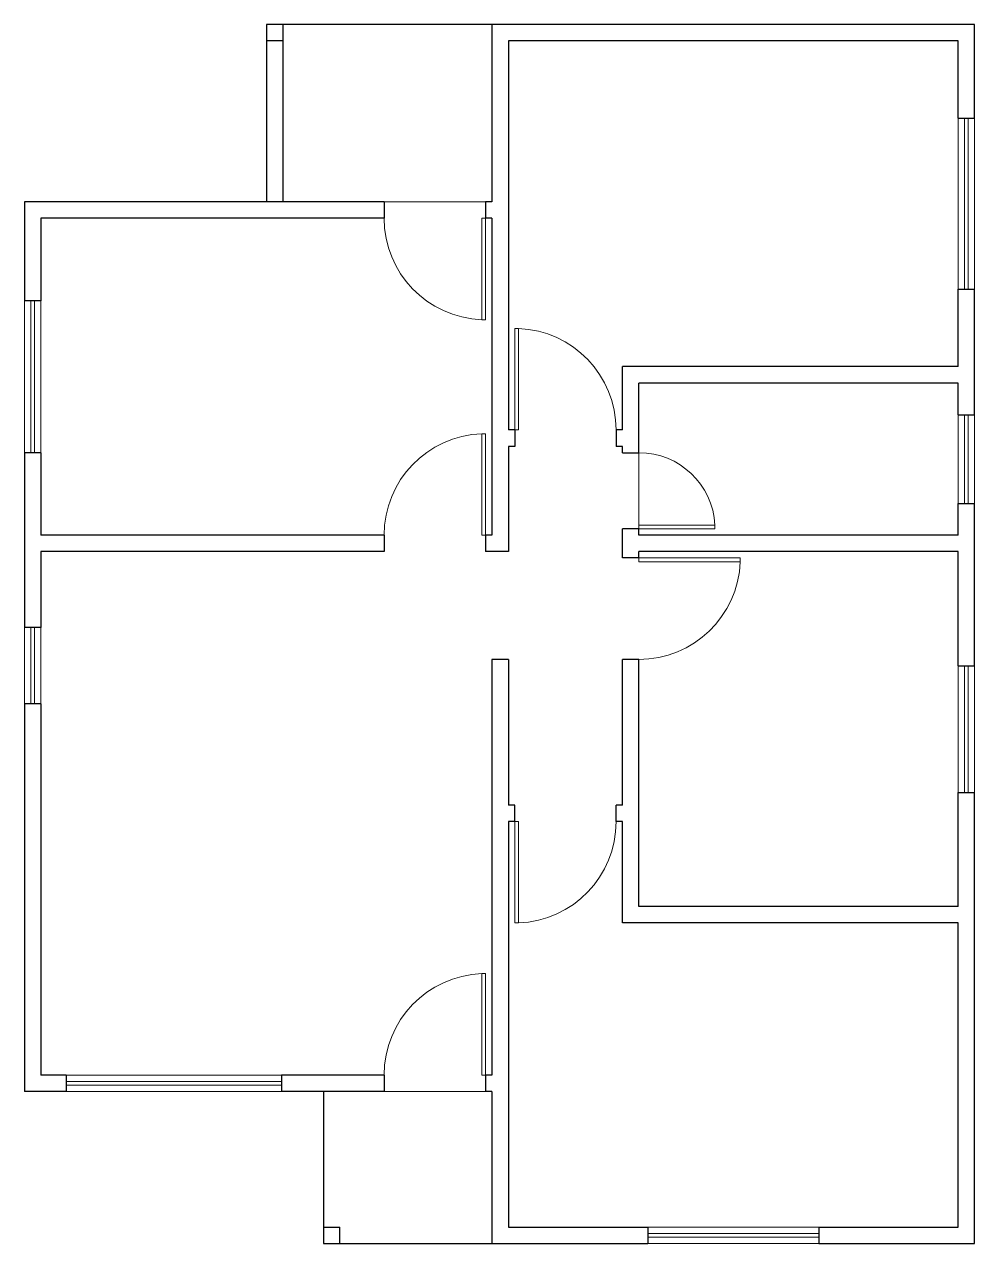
# Model space of a CAD drawing. Header units: centimetres. Extents: x -13202 to -12452, y 4339 to 5301.
import ezdxf

# ---------------------------------------------------------------- set-up
doc = ezdxf.new("R2010")
doc.units = ezdxf.units.CM
for name, color, linetype, lineweight in [('Janelas', 3, 'Continuous', 15), ('Paredes', 154, 'Continuous', 25), ('Piso', 253, 'Continuous', 9), ('Portas', 30, 'Continuous', 15)]:
    doc.layers.add(name, color=color, linetype=linetype, lineweight=lineweight)

# ---------------------------------------------------------------- blocks, each defined once
blk = doc.blocks.new('porta80')
blk.add_lwpolyline([(0, 0), (-3, 0), (-3, 80), (0, 80)], close=True)
blk.add_arc((0, 0), 80.06, 92.14759, 180)
blk = doc.blocks.new('porta60')
blk.add_lwpolyline([(0, 0), (60, 0), (60, 3), (0, 3)], close=True)
blk.add_arc((0, 0), 60.07, 2.86241, 90)
blk = doc.blocks.new('janela170')
for p, q in [((0, 13), (170, 13)), ((0, 8), (170, 8)), ((0, 5), (170, 5)), ((0, 0), (170, 0))]:
    blk.add_line(p, q)
blk = doc.blocks.new('janela135')
for p, q in [((0, 13), (135, 13)), ((0, 8), (135, 8)), ((0, 5), (135, 5)), ((0, 0), (135, 0))]:
    blk.add_line(p, q)
blk = doc.blocks.new('janela60')
for p, q in [((0, 60), (0, 0)), ((5, 60), (5, 0)), ((8, 60), (8, 0)), ((13, 60), (13, 0))]:
    blk.add_line(p, q)
blk = doc.blocks.new('janela120')
for p, q in [((-13, 120), (-13, 0)), ((-8, 120), (-8, 0)), ((-5, 120), (-5, 0)), ((0, 120), (0, 0))]:
    blk.add_line(p, q)
blk = doc.blocks.new('janela100')
for p, q in [((-13, 100), (-13, 0)), ((-8, 100), (-8, 0)), ((-5, 100), (-5, 0)), ((0, 100), (0, 0))]:
    blk.add_line(p, q)
blk = doc.blocks.new('janela70')
for p, q in [((-13, 70), (-13, 0)), ((-8, 70), (-8, 0)), ((-5, 70), (-5, 0)), ((0, 70), (0, 0))]:
    blk.add_line(p, q)

msp = doc.modelspace()

# ---------------------------------------------------------------- linework, layer by layer
at = {"layer": 'Paredes'}
for p, q in [((-12451.83, 5301.41), (-13010.83, 5301.41)), ((-13010.83, 5301.41), (-13010.83, 5161.41)), ((-12997.83, 5301.41), (-12997.83, 5161.41)), ((-12832.83, 5301.41), (-12832.83, 5161.41)), ((-12451.83, 5227.41), (-12451.83, 5301.41)), ((-12997.83, 5288.41), (-13010.83, 5288.41)), ((-12464.83, 5288.41), (-12819.83, 5288.41)), ((-12819.83, 5288.41), (-12819.83, 4981.41)), ((-12464.83, 5227.41), (-12464.83, 5288.41)), ((-12464.83, 5227.41), (-12451.83, 5227.41)), ((-13201.83, 5161.41), (-13201.83, 5083.41)), ((-12917.83, 5161.41), (-13201.83, 5161.41)), ((-12917.83, 5161.41), (-12917.83, 5148.41)), ((-12832.83, 5161.41), (-12837.83, 5161.41)), ((-12837.83, 5161.41), (-12837.83, 5148.41)), ((-13188.83, 5148.41), (-13188.83, 5083.41)), ((-12917.83, 5148.41), (-13188.83, 5148.41)), ((-12832.83, 5148.41), (-12837.83, 5148.41)), ((-12832.83, 5148.41), (-12832.83, 4898.41)), ((-12464.83, 5031.41), (-12464.83, 5092.41)), ((-12464.83, 5092.41), (-12451.83, 5092.41)), ((-12451.83, 4993.41), (-12451.83, 5092.41)), ((-13188.83, 5083.41), (-13201.83, 5083.41)), ((-12464.83, 5031.41), (-12729.83, 5031.41)), ((-12729.83, 4981.41), (-12729.83, 5031.41)), ((-12464.83, 5018.41), (-12716.83, 5018.41)), ((-12716.83, 4963.41), (-12716.83, 5018.41)), ((-12464.83, 4993.41), (-12464.83, 5018.41)), ((-12464.83, 4993.41), (-12451.83, 4993.41)), ((-12814.83, 4981.41), (-12819.83, 4981.41)), ((-12814.83, 4981.41), (-12814.83, 4968.41)), ((-12729.83, 4981.41), (-12734.83, 4981.41)), ((-12734.83, 4981.41), (-12734.83, 4968.41)), ((-12819.83, 4968.41), (-12819.83, 4885.41)), ((-12814.83, 4968.41), (-12819.83, 4968.41)), ((-12729.83, 4968.41), (-12734.83, 4968.41)), ((-12729.83, 4963.41), (-12729.83, 4968.41)), ((-13188.83, 4963.41), (-13201.83, 4963.41)), ((-13201.83, 4963.41), (-13201.83, 4825.41)), ((-13188.83, 4963.41), (-13188.83, 4898.41)), ((-12729.83, 4963.41), (-12716.83, 4963.41)), ((-12464.83, 4898.41), (-12464.83, 4923.41)), ((-12464.83, 4923.41), (-12451.83, 4923.41)), ((-12451.83, 4795.41), (-12451.83, 4923.41)), ((-12917.83, 4898.41), (-13188.83, 4898.41)), ((-12917.83, 4898.41), (-12917.83, 4885.41)), ((-12832.83, 4898.41), (-12837.83, 4898.41)), ((-12837.83, 4898.41), (-12837.83, 4885.41)), ((-12716.83, 4903.41), (-12729.83, 4903.41)), ((-12729.83, 4880.41), (-12729.83, 4903.41)), ((-12716.83, 4898.41), (-12716.83, 4903.41)), ((-12464.83, 4898.41), (-12716.83, 4898.41)), ((-13188.83, 4885.41), (-13188.83, 4825.41)), ((-12917.83, 4885.41), (-13188.83, 4885.41)), ((-12819.83, 4885.41), (-12837.83, 4885.41)), ((-12716.83, 4880.41), (-12729.83, 4880.41)), ((-12464.83, 4885.41), (-12716.83, 4885.41)), ((-12716.83, 4880.41), (-12716.83, 4885.41)), ((-12464.83, 4795.41), (-12464.83, 4885.41)), ((-13188.83, 4825.41), (-13201.83, 4825.41)), ((-12832.83, 4800.41), (-12832.83, 4472.41)), ((-12819.83, 4800.41), (-12832.83, 4800.41)), ((-12819.83, 4800.41), (-12819.83, 4685.41)), ((-12729.83, 4685.41), (-12729.83, 4800.41)), ((-12716.83, 4800.41), (-12729.83, 4800.41)), ((-12716.83, 4605.41), (-12716.83, 4800.41)), ((-12464.83, 4795.41), (-12451.83, 4795.41)), ((-13188.83, 4765.41), (-13201.83, 4765.41)), ((-13201.83, 4765.41), (-13201.83, 4459.41)), ((-13188.83, 4765.41), (-13188.83, 4472.41)), ((-12464.83, 4605.41), (-12464.83, 4695.41)), ((-12464.83, 4695.41), (-12451.83, 4695.41)), ((-12451.83, 4339.41), (-12451.83, 4695.41)), ((-12814.83, 4685.41), (-12819.83, 4685.41)), ((-12814.83, 4672.41), (-12814.83, 4685.41)), ((-12729.83, 4685.41), (-12734.83, 4685.41)), ((-12734.83, 4672.41), (-12734.83, 4685.41)), ((-12819.83, 4672.41), (-12819.83, 4352.41)), ((-12814.83, 4672.41), (-12819.83, 4672.41)), ((-12729.83, 4672.41), (-12734.83, 4672.41)), ((-12729.83, 4592.41), (-12729.83, 4672.41)), ((-12464.83, 4605.41), (-12716.83, 4605.41)), ((-12464.83, 4592.41), (-12729.83, 4592.41)), ((-12464.83, 4352.41), (-12464.83, 4592.41)), ((-13168.83, 4472.41), (-13188.83, 4472.41)), ((-13168.83, 4472.41), (-13168.83, 4459.41)), ((-12917.83, 4472.41), (-12998.83, 4472.41)), ((-12998.83, 4472.41), (-12998.83, 4459.41)), ((-12917.83, 4472.41), (-12917.83, 4459.41)), ((-12832.83, 4472.41), (-12837.83, 4472.41)), ((-12837.83, 4472.41), (-12837.83, 4459.41)), ((-13168.83, 4459.41), (-13201.83, 4459.41)), ((-12917.83, 4459.41), (-12998.83, 4459.41)), ((-12965.83, 4459.41), (-12965.83, 4339.41)), ((-12832.83, 4459.41), (-12837.83, 4459.41)), ((-12832.83, 4459.41), (-12832.83, 4339.41)), ((-12965.83, 4352.41), (-12952.83, 4352.41)), ((-12952.83, 4339.41), (-12952.83, 4352.41)), ((-12819.83, 4352.41), (-12709.83, 4352.41)), ((-12709.83, 4352.41), (-12709.83, 4339.41)), ((-12574.83, 4352.41), (-12574.83, 4339.41)), ((-12574.83, 4352.41), (-12464.83, 4352.41)), ((-12965.83, 4339.41), (-12709.83, 4339.41)), ((-12574.83, 4339.41), (-12451.83, 4339.41))]:
    msp.add_line(p, q, dxfattribs=at)
at = {"layer": 'Piso'}
for p, q in [((-12917.83, 5161.41), (-12837.83, 5161.41)), ((-12716.83, 4963.41), (-12716.83, 4903.41)), ((-12917.83, 4459.41), (-12837.83, 4459.41))]:
    msp.add_line(p, q, dxfattribs=at)

# ---------------------------------------------------------------- block references
at = {"layer": 'Janelas', "rotation": 90}
msp.add_blockref('janela135', (-12451.83, 5092.41), dxfattribs=at)
at = {"layer": 'Janelas'}
for name, p in [('janela120', (-13188.83, 4963.41)), ('janela70', (-12451.83, 4923.41)), ('janela60', (-13201.83, 4765.41)), ('janela100', (-12451.83, 4695.41)), ('janela170', (-13168.83, 4459.41)), ('janela135', (-12709.83, 4339.41))]:
    msp.add_blockref(name, p, dxfattribs=at)
at = {"layer": 'Portas', "xscale": -1}
for p, rotation in [((-12837.83, 5148.41), 180), ((-12716.83, 4880.41), 270)]:
    msp.add_blockref('porta80', p, dxfattribs=dict(at, rotation=rotation))
msp.add_blockref('porta80', (-12814.83, 4981.41), dxfattribs=at)
at = {"layer": 'Portas'}
for name, p in [('porta80', (-12837.83, 4898.41)), ('porta60', (-12716.83, 4903.41)), ('porta80', (-12837.83, 4472.41))]:
    msp.add_blockref(name, p, dxfattribs=at)
at = {"layer": 'Portas', "rotation": 180}
msp.add_blockref('porta80', (-12814.83, 4672.41), dxfattribs=at)

doc.saveas('drawing.dxf')
